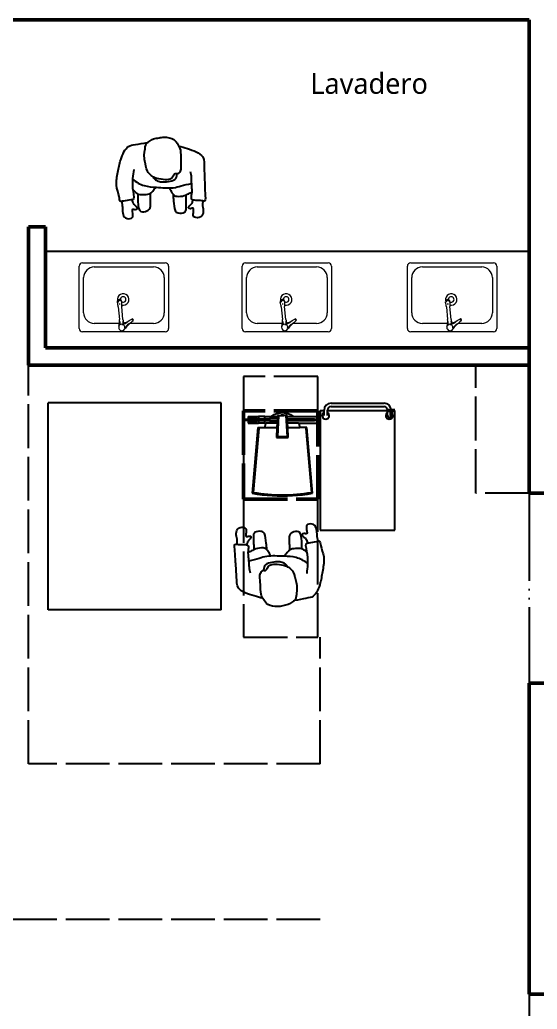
# Model space of a CAD drawing. Header units: millimetres. Extents: x 44692 to 174433, y -26273 to 14445.
# Drawn here: x 145464 to 148458, y -17230 to -11501 of the extents above; entities that cross this region are included whole.
import ezdxf

# ---------------------------------------------------------------- set-up
doc = ezdxf.new("R2010")
doc.units = ezdxf.units.MM
doc.header["$LTSCALE"] = 100
doc.linetypes.add('DASHEDX2', pattern=[3.048, 2.54, -0.508])
doc.linetypes.add('DIVIDEX2', pattern=[6.604, 5.08, -0.508, 0, -0.508, 0, -0.508])
for name, color, linetype in [('Area circulacion', 50, 'DASHEDX2'), ('Area proceso', 90, 'DASHEDX2'), ('Maquinas', 200, 'Continuous'), ('Mesas-estantes', 230, 'Continuous'), ('Muebles', 112, 'Continuous'), ('Personal', 171, 'Continuous'), ('Puertas', 43, 'DIVIDEX2'), ('rotulo', 211, 'Continuous'), ('Transporte semielaborado', 30, 'Continuous')]:
    doc.layers.add(name, color=color, linetype=linetype)
doc.layers.add('Area maquinas', color=140, linetype='DASHEDX2', lineweight=50)
doc.layers.add('Paredes', color=7, linetype='Continuous', lineweight=50)
doc.styles.add('OpenSans', font='OpenSans-Regular.ttf')

# ---------------------------------------------------------------- blocks, each defined once
blk = doc.blocks.new('pa17-16')
for points, knots in [([(5.62, 2.5537), (5.6188, 2.5427), (5.6154, 2.5253), (5.6223, 2.4901), (5.6346, 2.4293), (5.661, 2.4064), (5.685, 2.3908), (5.7322, 2.3832), (5.7723, 2.3842), (5.7881, 2.3969), (5.8018, 2.4268), (5.8146, 2.4162), (5.8324, 2.4305), (5.8382, 2.4568), (5.8318, 2.5038), (5.8344, 2.5615), (5.8137, 2.5937), (5.7944, 2.6284), (5.7307, 2.6388), (5.7037, 2.6296), (5.6679, 2.626), (5.6442, 2.6055), (5.6228, 2.5961), (5.6214, 2.5667), (5.62, 2.5537)], [0, 0, 0, 0, 0.297584, 0.631064, 1.068635, 1.39533, 1.69617, 2.097861, 2.458938, 2.716293, 3.010442, 3.199165, 3.447293, 3.731671, 4.119196, 4.541864, 4.881702, 5.22714, 5.673063, 5.989311, 6.327668, 6.644571, 6.906626, 7.259736, 7.259736, 7.259736, 7.259736]), ([(5.5575, 2.4391), (5.5549, 2.4218), (5.5525, 2.3852), (5.5491, 2.3329), (5.5712, 2.2599), (5.5431, 2.2589), (5.5029, 2.2526), (5.4793, 2.2435), (5.4785, 2.2813), (5.4499, 2.3438), (5.4658, 2.4235), (5.4776, 2.5033), (5.5116, 2.5798), (5.5552, 2.585), (5.608, 2.5962), (5.6336, 2.6001)], [0, 0, 0, 0, 0.404899, 0.829805, 1.276298, 1.516647, 1.885942, 2.122553, 2.418487, 2.881882, 3.382407, 3.897515, 4.613825, 5.020942, 5.393355, 5.393355, 5.393355, 5.393355]), ([(5.8196, 2.5846), (5.837, 2.5819), (5.8817, 2.5675), (5.9755, 2.5418), (5.972, 2.4609), (5.9791, 2.3926), (5.9812, 2.315), (5.9891, 2.2612), (5.9692, 2.2664), (5.9401, 2.2663), (5.9063, 2.2668), (5.9005, 2.2811), (5.909, 2.3184), (5.9007, 2.3606), (5.9019, 2.4011), (5.8964, 2.4238), (5.8933, 2.4348)], [6.682038, 6.682038, 6.682038, 6.682038, 7.076266, 7.806153, 8.304227, 8.77662, 9.284333, 9.649979, 9.844608, 10.160206, 10.472731, 10.661147, 10.998544, 11.371438, 11.724832, 12.051545, 12.051545, 12.051545, 12.051545]), ([(5.6724, 2.3994), (5.675, 2.3947), (5.6837, 2.383), (5.7041, 2.3718), (5.7348, 2.3697), (5.774, 2.3728), (5.8085, 2.3874), (5.8116, 2.4015), (5.8144, 2.4199)], [0.121052, 0.121052, 0.121052, 0.121052, 0.297289, 0.584433, 0.895396, 1.26174, 1.600834, 1.760925, 1.760925, 1.760925, 1.760925]), ([(5.5522, 2.3809), (5.573, 2.3653), (5.6222, 2.3398), (5.6924, 2.3383), (5.7952, 2.3323), (5.8376, 2.352), (5.881, 2.3613), (5.9019, 2.366)], [0, 0, 0, 0, 0.49262, 0.970296, 1.525877, 1.91054, 2.357805, 2.357805, 2.357805, 2.357805]), ([(5.5552, 2.3206), (5.5597, 2.3147), (5.5706, 2.3043), (5.5892, 2.2916), (5.6248, 2.2913), (5.6613, 2.2967), (5.6731, 2.3154), (5.6858, 2.3299), (5.6912, 2.3378)], [0, 0, 0, 0, 0.262594, 0.520609, 0.853848, 1.185107, 1.43842, 1.738028, 1.738028, 1.738028, 1.738028]), ([(5.5867, 2.2952), (5.5866, 2.2877), (5.5872, 2.2667), (5.5883, 2.1873), (5.6353, 2.19), (5.6673, 2.2128), (5.6606, 2.2618), (5.6599, 2.2881), (5.6606, 2.3008)], [0.078483, 0.078483, 0.078483, 0.078483, 0.321516, 0.797556, 1.122606, 1.448668, 1.830958, 2.166281, 2.166281, 2.166281, 2.166281]), ([(5.7713, 2.3359), (5.7736, 2.3305), (5.7786, 2.3203), (5.7954, 2.2951), (5.8154, 2.2848), (5.8612, 2.2906), (5.8838, 2.3057), (5.8988, 2.3117), (5.9058, 2.3148)], [0, 0, 0, 0, 0.233477, 0.532145, 0.79329, 1.163492, 1.458071, 1.725911, 1.725911, 1.725911, 1.725911]), ([(5.7943, 2.2992), (5.7951, 2.2858), (5.7984, 2.2614), (5.8038, 2.2002), (5.8255, 2.1869), (5.8672, 2.191), (5.8755, 2.2117), (5.8718, 2.2605), (5.8715, 2.286), (5.871, 2.2978)], [0, 0, 0, 0, 0.353805, 0.775896, 1.041599, 1.377968, 1.615337, 2.001902, 2.313716, 2.313716, 2.313716, 2.313716]), ([(5.4915, 2.2484), (5.4936, 2.2374), (5.4981, 2.215), (5.4968, 2.1806), (5.512, 2.1445), (5.5569, 2.147), (5.5634, 2.1681), (5.5498, 2.2128), (5.5753, 2.1995), (5.5912, 2.209), (5.5741, 2.2257), (5.5617, 2.2339), (5.5559, 2.2515), (5.5556, 2.26)], [0, 0, 0, 0, 0.324329, 0.654038, 0.980089, 1.31306, 1.562526, 1.890179, 2.123217, 2.319335, 2.559559, 2.78492, 3.066636, 3.066636, 3.066636, 3.066636]), ([(5.9713, 2.2652), (5.9703, 2.2553), (5.9686, 2.234), (5.9786, 2.2017), (5.9668, 2.1644), (5.9218, 2.1628), (5.9134, 2.1832), (5.9229, 2.229), (5.8988, 2.2135), (5.882, 2.2215), (5.8976, 2.2397), (5.908, 2.248), (5.912, 2.2618), (5.9127, 2.2683)], [0.038839, 0.038839, 0.038839, 0.038839, 0.324329, 0.654038, 0.980089, 1.31306, 1.562526, 1.890179, 2.123217, 2.319335, 2.559559, 2.78492, 2.989829, 2.989829, 2.989829, 2.989829])]:
    blk.add_open_spline(points, degree=3, knots=knots)
blk = doc.blocks.new('cl09-14')
at = {"lineweight": 5}
for p, q in [((-0.269, 0.02), (-0.269, 0.3945)), ((-0.249, 0.4145), (0.0095, 0.4145)), ((-0.1788, 0.3645), (-0.0361, 0.3645)), ((0.0095, 0.4145), (0.249, 0.4145)), ((0.0274, 0.3645), (0.1788, 0.3645)), ((0.269, 0.3945), (0.269, 0.02)), ((-0.2428, 0.0885), (-0.2428, 0.3005)), ((0.006, 0.3403), (0.0136, 0.2619)), ((0.034, 0.2639), (0.0265, 0.3414)), ((0.2428, 0.3005), (0.2428, 0.0885)), ((0.249, 0), (-0.249, 0)), ((0.1788, 0.0245), (-0.1788, 0.0245))]:
    blk.add_line(p, q, dxfattribs=at)
for centre, radius, start, end in [((-0.249, 0.3945), 0.02, 90, 180), ((-0.1788, 0.3005), 0.064, 90, 180), ((-0.2092, 0.5518), 0.255, 307.29995, 323.44123), ((0.0939, 0.1256), 0.255, 107.37848, 123.51976), ((-0.0791, 0.4381), 0.0866, 305.66886, 327.17012), ((0.0292, 0.2858), 0.0866, 103.6496, 125.15085), ((0.011, 0.3884), 0.0162, 164.00843, 277.23501), ((0.0117, 0.388), 0.02, 287.37848, 143.44123), ((-0.0935, 0.3304), 0.1, 5.6774, 19.04527), ((-0.0221, 0.3495), 0.0293, 4.17107, 27.91331), ((0.0517, 0.3563), 0.0293, 157.81042, 186.31744), ((0.126, 0.3513), 0.1, 162.19035, 185.67746), ((0.1788, 0.3005), 0.064, 0, 90), ((0.249, 0.3945), 0.02, 0, 90), ((-0.0506, 0.3437), 0.00664, 127.29995, 303.51976), ((-0.0487, 0.3439), 0.00491, 158.92924, 241.9125), ((0.0047, 0.2202), 0.0346, 74.3543, 12.13808), ((0.0266, 0.2346), 0.0139, 171.17496, 20.1799), ((-0.0859, 0.252), 0.1, 351.17496, 5.6774), ((0.0262, 0.2395), 0.00759, 64.48838, 123.74119), ((0.1335, 0.2738), 0.1, 185.67746, 200.1799), ((0.0047, 0.2202), 0.0168, 61.4601, 4.85789), ((0.0267, 0.235), 0.00812, 213.71984, 15.80061), ((-0.1788, 0.0885), 0.064, 180, 270), ((0.1788, 0.0885), 0.064, 270, 0), ((-0.249, 0.02), 0.02, 180, 270), ((0.249, 0.02), 0.02, 270, 0)]:
    blk.add_arc(centre, radius, start, end, dxfattribs=at)

msp = doc.modelspace()

# ---------------------------------------------------------------- linework, layer by layer
for q in [(146758.16, -14275.747), (146758.16, -13765.747)]:
    msp.add_line((146758.16, -13765.747), q)
at = {"layer": 'Area circulacion'}
for p, q in [((145513.287, -13163.802), (145513.287, -13131.815)), ((145513.287, -15809.292), (145513.287, -13163.802)), ((148102.923, -14241.72), (148102.923, -13500.552)), ((148411.465, -14241.72), (148102.923, -14241.72)), ((147202.923, -15809.292), (147202.923, -15075.747))]:
    msp.add_line(p, q, dxfattribs=at)
at = {"layer": 'Area circulacion', "color": 2}
for p, q in [((147202.923, -15809.292), (145513.287, -15809.292)), ((147202.923, -16709.292), (139620.003, -16709.292))]:
    msp.add_line(p, q, dxfattribs=at)
at = {"layer": 'Area maquinas'}
for p, q in [((147188.16, -13765.747), (146758.16, -13765.747)), ((146758.16, -13765.747), (146758.16, -14275.747)), ((147188.16, -14275.747), (147188.16, -13765.747)), ((146758.16, -14275.747), (147188.16, -14275.747))]:
    msp.add_line(p, q, dxfattribs=at)
at = {"layer": 'Area proceso', "color": 3}
for p, q in [((147188.16, -13565.747), (146758.16, -13565.747)), ((146758.16, -13565.747), (146758.16, -13765.747)), ((147188.16, -13765.747), (147188.16, -13565.747)), ((146758.16, -13765.747), (146758.16, -14365.747)), ((146758.16, -14275.747), (146758.16, -15075.747)), ((147188.16, -15075.747), (147188.16, -14275.747)), ((146758.16, -15075.747), (147188.16, -15075.747))]:
    msp.add_line(p, q, dxfattribs=at)
at = {"layer": 'Maquinas'}
for p, q in [((146784.536, -13798.392), (146784.536, -13814.439)), ((146784.536, -13798.392), (146846.157, -13798.392)), ((146846.157, -13798.392), (146846.157, -13814.439)), ((146882.784, -13798.392), (146846.157, -13798.392)), ((146882.784, -13814.439), (146882.784, -13798.392)), ((146882.784, -13798.392), (146917.534, -13798.392)), ((146917.534, -13798.392), (146955.41, -13798.392)), ((146961.141, -13791.645), (146954.445, -13914.562)), ((146955.41, -13798.392), (146954.79, -13809.781)), ((146955.778, -13791.645), (146955.41, -13798.392)), ((146955.778, -13791.645), (146961.141, -13791.645)), ((146961.141, -13791.645), (146974.728, -13791.645)), ((146974.728, -13791.645), (146991.89, -13791.645)), ((147005.492, -13791.645), (146991.89, -13791.645)), ((147005.492, -13791.936), (147005.492, -13791.645)), ((147009.735, -13791.705), (147005.492, -13791.645)), ((147009.735, -13791.705), (147005.492, -13791.936)), ((147012.172, -13914.562), (147005.492, -13791.936)), ((147010.84, -13791.645), (147009.735, -13791.705)), ((147011.208, -13798.392), (147010.84, -13791.645)), ((147012.082, -13814.439), (147011.208, -13798.392)), ((147011.208, -13798.392), (147049.084, -13798.392)), ((147049.084, -13798.392), (147182.082, -13798.392)), ((147182.082, -13798.392), (147182.082, -13814.439)), ((146765.669, -13820.778), (146765.669, -13814.439)), ((146765.669, -13814.439), (146770.561, -13814.439)), ((146770.561, -13820.778), (146765.669, -13820.778)), ((146770.561, -13820.778), (146770.561, -13814.439)), ((146770.561, -13814.439), (146784.536, -13814.439)), ((146784.536, -13820.778), (146770.561, -13820.778)), ((146791.715, -13814.439), (146784.536, -13814.439)), ((146784.536, -13820.778), (146784.536, -13836.824)), ((146784.536, -13820.778), (146791.715, -13820.778)), ((146784.536, -13836.824), (146846.157, -13836.824)), ((146791.715, -13809.781), (146791.715, -13814.439)), ((146837.306, -13809.781), (146791.715, -13809.781)), ((146837.306, -13814.439), (146791.715, -13814.439)), ((146791.715, -13820.778), (146791.715, -13825.435)), ((146791.715, -13820.778), (146837.306, -13820.778)), ((146791.715, -13825.435), (146837.306, -13825.435)), ((146841.935, -13861.971), (146808.616, -14242.8)), ((146837.306, -13809.781), (146837.306, -13814.439)), ((146846.157, -13814.439), (146837.306, -13814.439)), ((146837.306, -13820.778), (146837.306, -13825.435)), ((146837.306, -13820.778), (146846.157, -13820.778)), ((146841.935, -13861.971), (146881.987, -13861.971)), ((146847.692, -13868.254), (146841.935, -13861.971)), ((146882.784, -13814.439), (146846.157, -13814.439)), ((146846.157, -13820.778), (146846.157, -13836.824)), ((146846.157, -13820.778), (146882.784, -13820.778)), ((146882.784, -13836.824), (146846.157, -13836.824)), ((146881.987, -13861.971), (146888.293, -13838.51)), ((146881.987, -13861.971), (146951.947, -13861.971)), ((146909.261, -13814.439), (146882.784, -13814.439)), ((146882.784, -13836.824), (146882.784, -13820.778)), ((146882.784, -13820.778), (146909.261, -13820.778)), ((146882.784, -13836.824), (146889.215, -13836.824)), ((146888.293, -13838.51), (146889.215, -13836.824)), ((146953.317, -13836.824), (146889.215, -13836.824)), ((146909.261, -13809.781), (146909.261, -13814.439)), ((146909.261, -13809.781), (146954.79, -13809.781)), ((146909.261, -13814.439), (146909.261, -13820.778)), ((146909.261, -13820.778), (146909.261, -13825.435)), ((146953.937, -13825.435), (146909.261, -13825.435)), ((146951.947, -13861.971), (146948.79, -13919.917)), ((146953.317, -13836.824), (146951.947, -13861.971)), ((146953.937, -13825.435), (146953.317, -13836.824)), ((146954.79, -13809.781), (146953.937, -13825.435)), ((147169.504, -13814.439), (147012.082, -13814.439)), ((147012.427, -13820.778), (147012.082, -13814.439)), ((147012.427, -13820.778), (147169.504, -13820.778)), ((147013.301, -13836.824), (147012.427, -13820.778)), ((147014.671, -13861.971), (147013.301, -13836.824)), ((147077.403, -13836.824), (147013.301, -13836.824)), ((147014.671, -13861.971), (147084.63, -13861.971)), ((147017.828, -13919.917), (147014.671, -13861.971)), ((147077.403, -13836.824), (147078.325, -13838.51)), ((147077.403, -13836.824), (147182.082, -13836.824)), ((147078.325, -13838.51), (147084.63, -13861.971)), ((147124.683, -13861.971), (147084.63, -13861.971)), ((147124.683, -13861.971), (147118.926, -13868.254)), ((147158.001, -14242.8), (147124.683, -13861.971)), ((147169.504, -13814.439), (147169.504, -13820.778)), ((147169.504, -13814.439), (147182.082, -13814.439)), ((147182.082, -13820.778), (147169.504, -13820.778)), ((147182.082, -13820.778), (147182.082, -13814.439)), ((147182.082, -13814.439), (147186.973, -13814.439)), ((147182.082, -13820.778), (147182.082, -13836.824)), ((147182.082, -13820.778), (147186.973, -13820.778)), ((147186.973, -13820.778), (147186.973, -13814.439)), ((146847.692, -13868.254), (146815.388, -14237.497)), ((146954.445, -13914.562), (146948.79, -13919.917)), ((146954.445, -13914.562), (147012.172, -13914.562)), ((147017.828, -13919.917), (147012.172, -13914.562)), ((147118.926, -13868.254), (147151.23, -14237.497)), ((146948.79, -13919.917), (147017.828, -13919.917)), ((146808.616, -14242.8), (146815.388, -14237.497)), ((146808.616, -14242.8), (146837.521, -14247.304)), ((146837.521, -14247.304), (146866.54, -14250.994)), ((146866.54, -14250.994), (146895.651, -14253.867)), ((146895.651, -14253.867), (146924.832, -14255.921)), ((146924.832, -14255.921), (146954.059, -14257.154)), ((146954.059, -14257.154), (146983.309, -14257.565)), ((146983.309, -14257.565), (147012.559, -14257.154)), ((147012.559, -14257.154), (147041.786, -14255.921)), ((147041.786, -14255.921), (147070.966, -14253.867)), ((147070.966, -14253.867), (147100.078, -14250.994)), ((147100.078, -14250.994), (147129.097, -14247.304)), ((147129.097, -14247.304), (147158.001, -14242.8)), ((147158.001, -14242.8), (147151.23, -14237.497))]:
    msp.add_line(p, q, dxfattribs=at)
for points in [[(146917.534, -13798.392), (146924.277, -13793.988), (146930.384, -13790.303), (146935.925, -13787.256), (146940.967, -13784.767), (146945.578, -13782.755), (146949.828, -13781.139), (146953.785, -13779.839), (146957.516, -13778.773), (146961.083, -13777.873), (146964.512, -13777.119), (146967.825, -13776.502), (146971.039, -13776.016), (146974.175, -13775.652), (146977.252, -13775.401), (146980.29, -13775.257), (146983.309, -13775.21), (146986.327, -13775.257), (146989.366, -13775.401), (146992.443, -13775.652), (146995.579, -13776.016), (146998.793, -13776.502), (147002.105, -13777.119), (147005.535, -13777.873), (147009.102, -13778.773), (147012.833, -13779.839), (147016.79, -13781.139), (147021.039, -13782.755), (147025.651, -13784.767), (147030.693, -13787.256), (147036.234, -13790.303), (147042.341, -13793.988), (147049.084, -13798.392)], [(146991.89, -13791.645), (146991.005, -13791.319), (146990.045, -13791.041), (146989.02, -13790.808), (146987.942, -13790.621), (146986.821, -13790.477), (146985.668, -13790.375), (146984.494, -13790.315), (146983.309, -13790.296), (146982.124, -13790.315), (146980.949, -13790.375), (146979.796, -13790.477), (146978.676, -13790.621), (146977.598, -13790.808), (146976.573, -13791.041), (146975.613, -13791.319), (146974.728, -13791.645)]]:
    msp.add_lwpolyline(points, dxfattribs=at)
msp.add_arc((146984.382, -13280.22), 971.708, 259.986427, 279.887032, dxfattribs=at)
at = {"layer": 'Mesas-estantes'}
for p, q in [((146128.436, -13718.584), (145628.436, -13718.584)), ((145628.436, -14917.206), (145628.436, -13718.584)), ((146628.436, -13718.584), (146128.436, -13718.584)), ((146628.436, -14917.206), (146628.436, -13718.584)), ((146128.436, -14917.206), (145628.436, -14917.206)), ((146628.436, -14917.206), (146128.436, -14917.206))]:
    msp.add_line(p, q, dxfattribs=at)
at = {"layer": 'Muebles'}
msp.add_line((145613.287, -12840.165), (148411.465, -12840.165), dxfattribs=at)
at = {"layer": 'Paredes'}
for p, q in [((148411.465, -11501.309), (145411.465, -11501.309)), ((148411.465, -13888.845), (148411.465, -11501.309)), ((148411.465, -12000.552), (148411.465, -13200.552)), ((145513.287, -13400.552), (145513.287, -12700.552)), ((145613.287, -12700.552), (145513.287, -12700.552)), ((145613.287, -13400.552), (145613.287, -12700.552)), ((148411.465, -13200.552), (148411.465, -13400.552)), ((145513.287, -13400.552), (145513.287, -13500.552)), ((145627.957, -13400.552), (145613.287, -13400.552)), ((148411.465, -13400.552), (145627.957, -13400.552)), ((148411.465, -13400.552), (148411.465, -13500.552)), ((148411.465, -13500.552), (145513.287, -13500.552)), ((145513.287, -13500.552), (145613.287, -13500.552)), ((148411.465, -13888.845), (148411.465, -14241.72)), ((148511.465, -14241.72), (148411.465, -14241.72)), ((148411.465, -15441.72), (148411.465, -15341.72)), ((148411.465, -15341.72), (150611.465, -15341.72)), ((148411.465, -15341.72), (148411.465, -17141.72)), ((148411.465, -17141.72), (148411.465, -15441.72)), ((148511.465, -17141.72), (148411.465, -17141.72))]:
    msp.add_line(p, q, dxfattribs=at)
at = {"layer": 'Paredes', "color": 0}
msp.add_line((146314.453, -11501.309), (148411.465, -11501.309), dxfattribs=at)
at = {"layer": 'Paredes', "color": 32, "true_color": 0xcd6928}
for p, q in [((147592.137, -13762.45), (147633.858, -13762.45)), ((147612.416, -13761.182), (147612.416, -13775.306)), ((147612.416, -13792.869), (147612.416, -13775.306))]:
    msp.add_line(p, q, dxfattribs=at)
at = {"layer": 'Puertas'}
for p, q in [((148411.465, -14241.72), (148411.465, -15341.72)), ((148411.465, -17141.72), (148411.465, -18241.72))]:
    msp.add_line(p, q, dxfattribs=at)
at = {"layer": 'Transporte semielaborado'}
for p, q in [((147264.923, -13720.624), (147571.858, -13720.624)), ((147264.923, -13740.903), (147571.858, -13740.903)), ((147202.923, -13762.45), (147213.062, -13762.45)), ((147202.923, -13762.45), (147202.923, -13772.59)), ((147202.923, -13762.45), (147224.364, -13762.45)), ((147202.923, -13762.45), (147202.923, -13792.869)), ((147202.923, -13762.45), (147202.923, -14457.016)), ((147202.923, -13762.45), (147224.364, -13762.45)), ((147224.364, -13792.869), (147224.364, -13761.182)), ((147244.644, -13792.869), (147244.644, -13761.182)), ((147202.923, -14457.016), (147633.858, -14457.016))]:
    msp.add_line(p, q, dxfattribs=at)
at = {"layer": 'Transporte semielaborado', "color": 32, "true_color": 0xcd6928}
for p, q in [((147244.644, -13762.45), (147592.137, -13762.45)), ((147592.137, -13792.869), (147592.137, -13761.182)), ((147633.858, -14457.016), (147633.858, -13762.45))]:
    msp.add_line(p, q, dxfattribs=at)
at = {"layer": 'Transporte semielaborado'}
for centre, radius, start, end in [((147264.923, -13761.182), 40.559, 90, 180), ((147264.923, -13761.182), 20.279, 90, 180), ((147234.504, -13792.869), 20.279, 120, 60), ((147602.277, -13792.869), 10.14, 179.999891, 0), ((147602.277, -13792.869), 10.14, 270, 0)]:
    msp.add_arc(centre, radius, start, end, dxfattribs=at)
at = {"layer": 'Transporte semielaborado', "color": 32, "true_color": 0xcd6928}
for centre, radius, start, end in [((147571.858, -13761.182), 40.559, 0, 90), ((147571.858, -13761.182), 20.279, 0, 90), ((147602.277, -13792.869), 20.279, 120, 60)]:
    msp.add_arc(centre, radius, start, end, dxfattribs=at)

# ---------------------------------------------------------------- block references
at = {"layer": 'Muebles', "xscale": 961.212493044091, "yscale": 961.212493044091, "zscale": 961.212493044091, "rotation": 180}
for p in [(146066.568, -12908.965), (147009.663, -12908.965), (147965.352, -12908.965)]:
    msp.add_blockref('cl09-14', p, dxfattribs=at)
at = {"layer": 'Personal', "xscale": 979.1504951166461, "yscale": 979.1504951166461, "zscale": 979.1504951166461}
for p, rotation in [((140617.082, -14603.414), 358.3998681193052), ((152557.135, -12293.69), 180.2543368405676)]:
    msp.add_blockref('pa17-16', p, dxfattribs=dict(at, rotation=rotation))

# ---------------------------------------------------------------- texts
at = {"layer": 'rotulo', "insert": (147145.535, -11810.013), "char_height": 120, "width": 1055.00166, "attachment_point": 1, "style": 'OpenSans'}
msp.add_mtext('Lavadero', dxfattribs=at)

doc.saveas('drawing.dxf')
